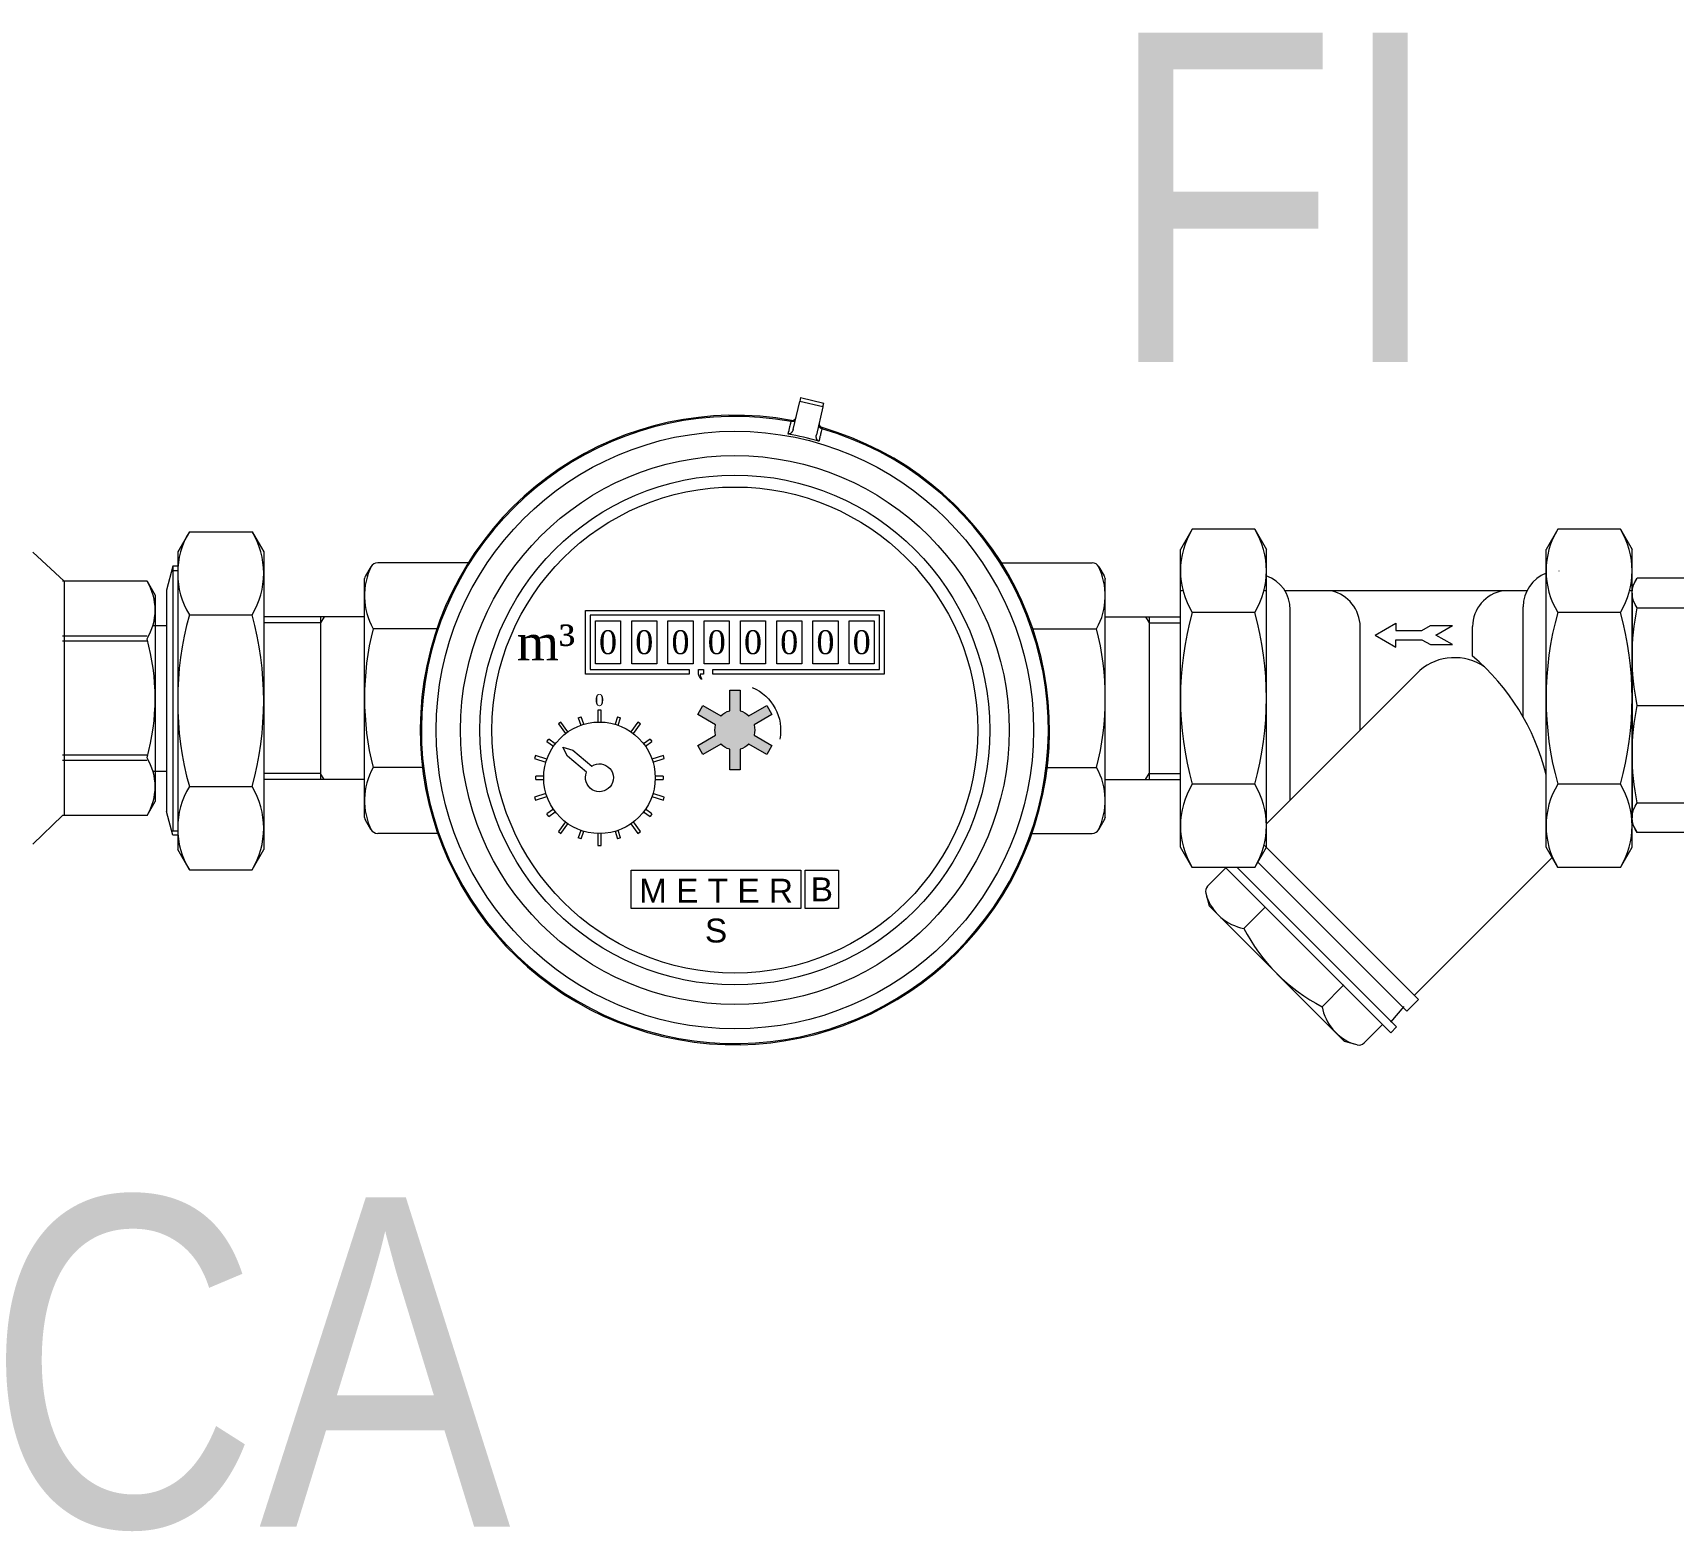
# Model space of a CAD drawing. Extents: x 2569 to 19597, y 1825 to 16548.
# Drawn here: x 12448.3 to 12946.6, y 12181.3 to 12636.3 of the extents above; entities that cross this region are included whole.
import ezdxf

# ---------------------------------------------------------------- set-up
doc = ezdxf.new("R2010")
doc.units = 0
doc.linetypes.add('AM_ISO08W050', pattern=[18, 12, -1.5, 3, -1.5])
for name, color, linetype, lineweight in [('SAN-MC-COLD WATER', 5, 'Continuous', 30), ('SAN-MC-TEXT', 7, 'Continuous', 5), ('SAN-MC-VALVE', 7, 'Continuous', 5)]:
    doc.layers.add(name, color=color, linetype=linetype, lineweight=lineweight)
doc.styles.get("Standard").update_dxf_attribs({"font": 'arial.ttf'})
doc.styles.add('Text 100', font='ARIALN.TTF', dxfattribs={"height": 100})

# ---------------------------------------------------------------- blocks, each defined once
blk = doc.blocks.new('Robinet Sfera')
at = {"layer": 'SAN-MC-VALVE'}
h = blk.add_hatch(color=1, dxfattribs=at)
h.dxf.hatch_style = 1
h.paths.add_polyline_path([(139218.84, -108600.94), (139219.23, -108579.17), (139218.88, -108577.41), (139218.29, -108576.36), (139217.25, -108575.36), (139216.82, -108575.09), (139215.74, -108574.65), (139214.56, -108574.51), (139165.18, -108574.51), (139163.39, -108574.15), (139161.88, -108573.14), (139122.62, -108533.88), (139121.11, -108532.87), (139119.32, -108532.51), (138951.27, -108532.51), (138947.97, -108533.88), (138946.6, -108537.18), (138946.6, -108544.96), (139110.36, -108544.96), (139112.56, -108545.22), (139114.31, -108545.83), (139116.09, -108546.92), (139117.51, -108548.29), (139144.26, -108580.17), (139148.13, -108583.83), (139149.97, -108585.08), (139152.27, -108586.32), (139155.76, -108587.62), (139159.2, -108588.32), (139162.13, -108588.5), (139195.9, -108588.5), (139195.9, -108600.94)])
at = {"layer": 'SAN-MC-VALVE', "linetype": 'Continuous'}
for p, q in [((139119.32, -108532.51), (138951.27, -108532.51)), ((138946.6, -108544.96), (138946.6, -108537.18)), ((139161.88, -108573.14), (139122.62, -108533.88)), ((138947.06, -108544.96), (138946.6, -108544.5)), ((139110.36, -108544.96), (138946.6, -108544.96)), ((139117.51, -108548.29), (139144.26, -108580.17)), ((139183.46, -108558.95), (139183.46, -108553.51)), ((139183.46, -108553.51), (139191.24, -108553.51)), ((139199.01, -108553.51), (139191.24, -108553.51)), ((139191.24, -108559.58), (139191.24, -108554.12)), ((139199.01, -108558.95), (139199.01, -108553.51)), ((139183.46, -108558.95), (139181.13, -108559.58)), ((139181.13, -108562.06), (139181.13, -108559.58)), ((139181.13, -108559.58), (139191.24, -108559.58)), ((139201.34, -108559.58), (139191.24, -108559.58)), ((139199.01, -108558.95), (139201.34, -108559.58)), ((139201.34, -108561.75), (139201.34, -108559.58)), ((139174.91, -108572.17), (139174.91, -108566.73)), ((139179.57, -108562.06), (139191.24, -108562.06)), ((139181.13, -108562.06), (139181.34, -108561.75)), ((139181.34, -108562.06), (139182.48, -108561.75)), ((139181.34, -108561.75), (139181.34, -108562.06)), ((139182.48, -108562.06), (139184.72, -108561.75)), ((139182.48, -108561.75), (139182.48, -108562.06)), ((139184.72, -108562.06), (139187.76, -108561.75)), ((139184.72, -108561.75), (139184.72, -108562.06)), ((139187.76, -108561.75), (139187.76, -108562.06)), ((139187.76, -108562.06), (139191.24, -108561.75)), ((139191.24, -108562.06), (139194.68, -108561.75)), ((139191.24, -108561.75), (139191.24, -108562.06)), ((139202.9, -108562.06), (139191.24, -108562.06)), ((139194.71, -108562.06), (139197.72, -108561.75)), ((139194.71, -108561.75), (139194.71, -108562.06)), ((139197.75, -108562.06), (139199.97, -108561.75)), ((139197.75, -108561.75), (139197.75, -108562.06)), ((139199.99, -108562.06), (139201.13, -108561.75)), ((139199.99, -108561.75), (139199.99, -108562.06)), ((139201.13, -108562.06), (139201.34, -108561.75)), ((139201.13, -108562.06), (139201.13, -108561.75)), ((139201.13, -108562.06), (139201.13, -108561.75)), ((139201.13, -108561.75), (139201.13, -108562.06)), ((139207.57, -108572.17), (139207.57, -108566.73)), ((139191.22, -108574.51), (139165.18, -108574.51)), ((139214.56, -108574.51), (139191.22, -108574.51)), ((139219.23, -108588.5), (139219.23, -108579.17)), ((139195.9, -108588.5), (139162.13, -108588.5)), ((139163.59, -108588.5), (139163.59, -108600.94)), ((139174.11, -108607.16), (139174.11, -108588.5)), ((139195.9, -108600.94), (139195.9, -108588.5)), ((139218.84, -108588.5), (139219.23, -108588.5)), ((139218.84, -108588.5), (139218.84, -108600.94)), ((139187.33, -108606.07), (139187.33, -108595.81)), ((139188.1, -108595.03), (139194.33, -108595.03)), ((139195.1, -108606.07), (139195.1, -108595.81)), ((139163.59, -108600.94), (139174.11, -108600.94)), ((139194.33, -108601.16), (139188.1, -108601.16)), ((139218.84, -108600.94), (139195.9, -108600.94)), ((139208.32, -108607.16), (139208.32, -108600.94)), ((139171.78, -108616.96), (139171.78, -108608.72)), ((139173.33, -108607.16), (139191.22, -108607.16)), ((139195.1, -108606.07), (139187.33, -108606.07)), ((139209.1, -108607.16), (139191.22, -108607.16)), ((139210.66, -108616.96), (139210.66, -108608.72)), ((139159.33, -108616.96), (139149.22, -108627.07)), ((139170.22, -108616.96), (139159.33, -108616.96)), ((139236.32, -108616.96), (139212.21, -108616.96)), ((139236.32, -108621.63), (139236.32, -108616.96)), ((139236.32, -108616.96), (139236.32, -108617.94)), ((139236.32, -108616.96), (139236.32, -108682.28)), ((139236.32, -108616.96), (139240.98, -108616.96)), ((139236.32, -108618.13), (139236.32, -108619.49)), ((139240.98, -108616.96), (139243.38, -108625.93)), ((139240.98, -108616.96), (139240.98, -108682.28)), ((139170.22, -108618.52), (139157.78, -108618.52)), ((139157.78, -108618.52), (139157.78, -108642.95)), ((139212.99, -108618.52), (139212.21, -108618.52)), ((139216.1, -108621.63), (139216.1, -108636.73)), ((139217.65, -108621.63), (139217.65, -108636.73)), ((139236.32, -108619.49), (139236.32, -108682.28)), ((139102.57, -108631.05), (139104.87, -108627.07)), ((139102.57, -108631.05), (139102.57, -108733.51)), ((139149.22, -108627.07), (139104.87, -108627.07)), ((139138.34, -108627.07), (139138.34, -108682.28)), ((139149.22, -108627.07), (139149.22, -108682.28)), ((139243.69, -108737.49), (139243.69, -108627.07)), ((139244.88, -108627.07), (139275.28, -108627.07)), ((139277.53, -108630.96), (139275.28, -108627.07)), ((139104.87, -108640.02), (139138.34, -108640.02)), ((139211.43, -108641.4), (139157.78, -108641.4)), ((139211.43, -108642.95), (139157.78, -108642.95)), ((139159.33, -108642.95), (139159.33, -108656.23)), ((139275.28, -108640.02), (139243.69, -108640.02)), ((139277.53, -108639.75), (139277.53, -108724.82)), ((139211.43, -108656.23), (139157.78, -108656.23)), ((139157.78, -108656.23), (139157.78, -108682.28)), ((139211.43, -108657.78), (139157.78, -108657.78)), ((139216.1, -108662.45), (139216.1, -108682.28)), ((139217.65, -108662.45), (139217.65, -108682.28)), ((139138.34, -108682.28), (139104.87, -108682.28)), ((139138.34, -108737.49), (139138.34, -108682.28)), ((139149.22, -108737.49), (139149.22, -108682.28)), ((139157.78, -108708.33), (139157.78, -108682.28)), ((139216.1, -108702.11), (139216.1, -108682.28)), ((139217.65, -108702.11), (139217.65, -108682.28)), ((139236.32, -108745.07), (139236.32, -108682.28)), ((139236.32, -108682.28), (139236.32, -108747.6)), ((139240.98, -108747.6), (139240.98, -108682.28)), ((139275.28, -108682.28), (139243.69, -108682.28)), ((139211.43, -108706.78), (139157.78, -108706.78)), ((139211.43, -108708.33), (139157.78, -108708.33)), ((139159.33, -108721.61), (139159.33, -108708.33)), ((139104.87, -108724.54), (139138.34, -108724.54)), ((139211.43, -108721.61), (139157.78, -108721.61)), ((139157.78, -108746.04), (139157.78, -108721.61)), ((139211.43, -108723.16), (139157.78, -108723.16)), ((139275.28, -108724.54), (139243.69, -108724.54)), ((139216.1, -108742.93), (139216.1, -108727.83)), ((139217.65, -108742.93), (139217.65, -108727.83)), ((139102.57, -108733.51), (139104.87, -108737.49)), ((139149.22, -108737.49), (139104.87, -108737.49)), ((139159.33, -108747.6), (139149.22, -108737.49)), ((139240.98, -108747.6), (139243.38, -108738.64)), ((139244.88, -108737.49), (139275.28, -108737.49)), ((139277.53, -108733.6), (139275.28, -108737.49)), ((139212.99, -108746.04), (139157.78, -108746.04)), ((139236.32, -108747.6), (139236.32, -108744.1)), ((139236.32, -108746.43), (139236.32, -108745.07)), ((139236.32, -108747.6), (139159.33, -108747.6)), ((139236.32, -108747.6), (139236.32, -108746.62)), ((139236.32, -108747.6), (139240.98, -108747.6))]:
    blk.add_line(p, q, dxfattribs=at)
at = {"layer": 'SAN-MC-VALVE'}
blk.add_line((139277.53, -108633.55), (139277.53, -108731.01), dxfattribs=at)
at = {"layer": 'SAN-MC-VALVE', "linetype": 'Continuous'}
for centre, radius, start, end in [((138951.27, -108537.18), 4.67, 90, 180), ((139119.32, -108537.18), 4.67, 45.00011, 90), ((139110.36, -108554.29), 9.33, 39.99993, 90), ((139187.33, -108567.75), 14.17, 74.02007, 105.97993), ((139195.14, -108567.75), 14.17, 74.02007, 105.97993), ((139186.18, -108576.09), 17.27, 72.98299, 107.01701), ((139196.29, -108576.18), 17.36, 73.07119, 106.92881), ((139179.57, -108566.73), 4.67, 90, 180), ((139202.9, -108566.73), 4.67, 0, 90), ((139165.18, -108569.84), 4.67, 225.00036, 270), ((139172.57, -108572.17), 2.33, 270, 0), ((139209.9, -108572.17), 2.33, 180, 270), ((139214.56, -108579.17), 4.67, 0, 90), ((139162.13, -108565.17), 23.33, 219.99997, 270), ((139188.1, -108595.81), 0.778, 90, 180), ((139194.33, -108595.81), 0.778, 0, 90), ((139188.1, -108600.38), 0.778, 180, 270), ((139194.33, -108600.38), 0.778, 270, 0), ((139173.33, -108608.72), 1.56, 90, 180), ((139209.1, -108608.72), 1.56, 0, 90), ((139170.22, -108615.41), 1.56, 270, 0), ((139170.22, -108616.96), 1.56, 270, 0), ((139212.21, -108615.41), 1.56, 180, 270), ((139212.21, -108616.96), 1.56, 180, 270), ((139212.99, -108621.63), 3.11, 0, 90), ((139214.54, -108621.63), 3.11, 0, 90), ((139112.84, -108633.55), 10.27, 140.92108, 219.07892), ((139244.88, -108625.52), 1.56, 195.00016, 270), ((139267.06, -108633.55), 10.47, 321.77027, 38.22973), ((139211.43, -108636.73), 4.67, 270, 0), ((139211.43, -108636.73), 6.22, 270, 0), ((139200.82, -108661.15), 98.25, 167.58159, 192.41841), ((139176.98, -108661.15), 100.55, 347.87061, 12.12939), ((139211.43, -108662.45), 6.22, 0, 90), ((139211.43, -108662.45), 4.67, 0, 90), ((139200.82, -108703.41), 98.25, 167.58159, 192.41841), ((139176.98, -108703.41), 100.55, 347.87061, 12.12939), ((139211.43, -108702.11), 6.22, 270, 0), ((139211.43, -108702.11), 4.67, 270, 0), ((139112.84, -108731.01), 10.27, 140.92108, 219.07892), ((139211.43, -108727.83), 6.22, 0, 90), ((139211.43, -108727.83), 4.67, 0, 90), ((139267.06, -108731.01), 10.47, 321.77027, 38.22973), ((139244.88, -108739.05), 1.56, 90, 164.99984), ((139212.99, -108742.93), 3.11, 270, 0), ((139214.54, -108742.93), 3.11, 270, 0), ((139214.54, -108749.15), 3.11, 89.99999722530514, 90)]:
    blk.add_arc(centre, radius, start, end, dxfattribs=at)
at = {"layer": 'SAN-MC-VALVE', "linetype": 'Continuous', "extrusion": (0, 0, -1)}
for centre, major_axis, ratio in [((139191.22, -108618.06), (-19.9, 0), 0.355391), ((139191.22, -108616.18), (-19.44, -0.78), 0.343041)]:
    blk.add_ellipse(centre, major_axis=major_axis, ratio=ratio, start_param=3.141593, end_param=6.283185, dxfattribs=at)

msp = doc.modelspace()

# ---------------------------------------------------------------- hatches: boundary and pattern name
at = {"layer": 'SAN-MC-VALVE', "lineweight": 5}
h = msp.add_hatch(color=5, dxfattribs=at)
h.dxf.hatch_style = 1
h.paths.add_polyline_path([(12650.29952, 12429.24009), (12651.872, 12431.9637), (12657.28985, 12428.8357, -0.131030543), (12659.98872, 12430.39389), (12659.98872, 12436.64989), (12663.13368, 12436.64989), (12663.13368, 12430.39389, -0.131030543), (12665.83255, 12428.8357), (12671.2504, 12431.9637), (12672.82288, 12429.24009), (12667.40503, 12426.11209, -0.131030543), (12667.40503, 12422.9957), (12672.82288, 12419.8677), (12671.2504, 12417.14409), (12665.83255, 12420.27209, -0.131030543), (12663.13368, 12418.71389), (12663.13368, 12412.45789), (12659.98872, 12412.45789), (12659.98872, 12418.71389, -0.131030543), (12657.28985, 12420.27209), (12651.872, 12417.14409), (12650.29952, 12419.8677), (12655.71737, 12422.9957, -0.131030543), (12655.71737, 12426.11209)])

# ---------------------------------------------------------------- linework, layer by layer
at = {"layer": 'SAN-MC-VALVE', "color": 7, "linetype": 'AM_ISO08W050', "lineweight": 5}
for q in [(12681.26439, 12524.29763), (12688.60629, 12523.81547)]:
    msp.add_line((12681.54101, 12525.47518), q, dxfattribs=at)
at = {"layer": 'SAN-MC-VALVE', "color": 7, "lineweight": 5}
for p, q in [((12679.27555, 12515.83123), (12681.26439, 12524.29763)), ((12688.32967, 12522.63793), (12681.26439, 12524.29763)), ((12688.32967, 12522.63793), (12686.34083, 12514.17152)), ((12688.32967, 12522.63793), (12688.60629, 12523.81547)), ((12550.98453, 12474.07946), (12549.39251, 12471.32199)), ((12580.58373, 12475.28906), (12553.07962, 12475.28906)), ((12742.53867, 12475.28906), (12770.04278, 12475.28906)), ((12772.13786, 12474.07946), (12773.72989, 12471.32199)), ((12549.0684, 12398.13086), (12549.0684, 12470.33053)), ((12774.054, 12398.13086), (12774.054, 12470.33053)), ((12549.0684, 12458.90653), (12518.46579, 12458.90653)), ((12535.7628, 12457.09213), (12518.46579, 12457.09213)), ((12535.7628, 12458.90653), (12535.7628, 12409.55485)), ((12536.81034, 12458.90653), (12535.7628, 12457.09213)), ((12774.054, 12458.90653), (12796.90247, 12458.90653)), ((12786.31205, 12458.90653), (12787.3596, 12457.09213)), ((12787.3596, 12458.90653), (12787.3596, 12409.55485)), ((12787.3596, 12457.09213), (12796.90247, 12457.09213)), ((12571.09144, 12455.32125), (12551.6829, 12455.32125)), ((12752.03096, 12455.32125), (12771.4395, 12455.32125)), ((12620.91864, 12430.60189), (12619.95096, 12430.60189)), ((12619.95096, 12430.60189), (12619.95096, 12426.96618)), ((12620.91864, 12426.96618), (12620.91864, 12430.60189)), ((12608.73949, 12426.95907), (12607.95662, 12426.39028)), ((12607.95662, 12426.39028), (12610.09364, 12423.44892)), ((12610.87651, 12424.01771), (12608.73949, 12426.95907)), ((12613.99405, 12428.29555), (12614.91437, 12428.59458)), ((12613.99405, 12428.29555), (12614.74376, 12425.98818)), ((12615.66408, 12426.2872), (12614.91437, 12428.59458)), ((12625.95523, 12428.59458), (12625.20552, 12426.2872)), ((12625.95523, 12428.59458), (12626.87555, 12428.29555)), ((12626.12584, 12425.98818), (12626.87555, 12428.29555)), ((12632.13011, 12426.95907), (12629.99309, 12424.01771)), ((12630.77596, 12423.44892), (12632.91298, 12426.39028)), ((12632.91298, 12426.39028), (12632.13011, 12426.95907)), ((12604.49301, 12421.02302), (12605.0618, 12421.80589)), ((12604.49301, 12421.02302), (12606.45578, 12419.59699)), ((12607.02457, 12420.37986), (12605.0618, 12421.80589)), ((12635.8078, 12421.80589), (12633.84503, 12420.37986)), ((12634.41382, 12419.59699), (12636.37658, 12421.02302)), ((12635.8078, 12421.80589), (12636.37658, 12421.02302)), ((12601.02755, 12416.85323), (12600.72852, 12415.93291)), ((12600.72852, 12415.93291), (12604.18629, 12414.80942)), ((12604.48532, 12415.72973), (12601.02755, 12416.85323)), ((12639.84205, 12416.85323), (12636.38428, 12415.72973)), ((12636.68331, 12414.80942), (12640.14108, 12415.93291)), ((12640.14108, 12415.93291), (12639.84205, 12416.85323)), ((12535.7628, 12411.36925), (12518.46579, 12411.36925)), ((12536.81034, 12409.55485), (12535.7628, 12411.36925)), ((12566.68689, 12413.14013), (12551.6829, 12413.14013)), ((12756.43551, 12413.14013), (12771.4395, 12413.14013)), ((12786.31205, 12409.55485), (12787.3596, 12411.36925)), ((12787.3596, 12411.36925), (12796.90247, 12411.36925)), ((12549.0684, 12409.55485), (12518.46579, 12409.55485)), ((12601.0812, 12409.55485), (12601.0812, 12410.52253)), ((12603.50731, 12410.52253), (12601.0812, 12410.52253)), ((12601.0812, 12409.55485), (12603.50731, 12409.55485)), ((12639.7884, 12410.52253), (12637.36229, 12410.52253)), ((12637.36229, 12409.55485), (12639.7884, 12409.55485)), ((12639.7884, 12410.52253), (12639.7884, 12409.55485)), ((12774.054, 12409.55485), (12796.90247, 12409.55485)), ((12604.18629, 12405.26797), (12600.72852, 12404.14447)), ((12600.72852, 12404.14447), (12601.02755, 12403.22416)), ((12601.02755, 12403.22416), (12604.48532, 12404.34765)), ((12636.38428, 12404.34765), (12639.84205, 12403.22416)), ((12640.14108, 12404.14447), (12636.68331, 12405.26797)), ((12639.84205, 12403.22416), (12640.14108, 12404.14447)), ((12550.98453, 12394.38193), (12549.39251, 12397.1394)), ((12606.45578, 12400.4804), (12604.49301, 12399.05437)), ((12605.0618, 12398.2715), (12604.49301, 12399.05437)), ((12605.0618, 12398.2715), (12607.02457, 12399.69753)), ((12610.09364, 12396.62846), (12607.95662, 12393.68711)), ((12608.73949, 12393.11832), (12610.87651, 12396.05968)), ((12629.99309, 12396.05968), (12632.13011, 12393.11832)), ((12632.91298, 12393.68711), (12630.77596, 12396.62846)), ((12633.84503, 12399.69753), (12635.8078, 12398.2715)), ((12636.37658, 12399.05437), (12634.41382, 12400.4804)), ((12636.37658, 12399.05437), (12635.8078, 12398.2715)), ((12772.13786, 12394.38193), (12773.72989, 12397.1394)), ((12571.30265, 12393.17233), (12553.07962, 12393.17233)), ((12607.95662, 12393.68711), (12608.73949, 12393.11832)), ((12614.74376, 12394.08921), (12613.99405, 12391.78184)), ((12614.91437, 12391.48281), (12613.99405, 12391.78184)), ((12614.91437, 12391.48281), (12615.66408, 12393.79018)), ((12619.95096, 12393.11121), (12619.95096, 12389.47549)), ((12620.91864, 12389.47549), (12620.91864, 12393.11121)), ((12625.20552, 12393.79018), (12625.95523, 12391.48281)), ((12626.87555, 12391.78184), (12625.95523, 12391.48281)), ((12626.87555, 12391.78184), (12626.12584, 12394.08921)), ((12632.13011, 12393.11832), (12632.91298, 12393.68711)), ((12751.81975, 12393.17233), (12770.04278, 12393.17233)), ((12619.95096, 12389.47549), (12620.91864, 12389.47549))]:
    msp.add_line(p, q, dxfattribs=at)
at = {"layer": 'SAN-MC-VALVE', "linetype": 'Continuous', "lineweight": 5}
for p, q in [((12800.45149, 12485.49943), (12796.90247, 12479.35235)), ((12819.48081, 12485.49943), (12800.45149, 12485.49943)), ((12819.48081, 12485.49943), (12823.02983, 12479.35235)), ((12911.49277, 12485.49943), (12907.94375, 12479.35235)), ((12930.52209, 12485.49943), (12911.49277, 12485.49943)), ((12930.52209, 12485.49943), (12934.07111, 12479.35235)), ((12495.88745, 12484.76165), (12492.33843, 12478.61457)), ((12495.88745, 12484.76165), (12514.91677, 12484.76165)), ((12514.91677, 12484.76165), (12518.46579, 12478.61457)), ((12457.85171, 12469.72976), (12448.31752, 12478.57322)), ((12492.33843, 12478.61457), (12492.33843, 12388.25745)), ((12518.46579, 12478.61457), (12518.46579, 12388.25745)), ((12796.90247, 12388.99523), (12796.90247, 12479.35235)), ((12823.02983, 12388.99523), (12823.02983, 12479.35235)), ((12907.94375, 12388.99523), (12907.94375, 12479.35235)), ((12934.07111, 12388.99523), (12934.07111, 12479.35235)), ((12490.8778, 12474.26001), (12488.94951, 12467.06354)), ((12490.52776, 12472.95364), (12492.33843, 12472.95364)), ((12490.8778, 12474.26001), (12490.8778, 12393.91838)), ((12492.33843, 12474.26001), (12490.8778, 12474.26001)), ((12822.98085, 12471.33924), (12823.02983, 12471.33077)), ((12911.82384, 12472.89115), (12911.89461, 12472.89138)), ((12483.03024, 12469.77486), (12457.31062, 12469.77486)), ((12457.85171, 12469.72976), (12457.85171, 12398.61782)), ((12483.03024, 12469.77486), (12485.49195, 12465.51105)), ((12483.05769, 12469.72976), (12483.05628, 12469.72976)), ((12485.49195, 12465.51105), (12485.49195, 12402.83653)), ((12488.94951, 12467.06354), (12488.94951, 12399.80848)), ((12797.66926, 12466.83299), (12796.90247, 12466.83299)), ((12823.02983, 12466.83299), (12822.26303, 12466.83299)), ((12902.13736, 12466.83299), (12828.61409, 12466.83299)), ((12934.07111, 12466.83299), (12933.30431, 12466.83299)), ((12830.26054, 12403.31342), (12830.26054, 12461.07652)), ((12901.00821, 12428.4682), (12901.00821, 12462.00498)), ((12488.94951, 12456.21333), (12484.78932, 12456.21333)), ((12495.88745, 12459.51986), (12514.91677, 12459.51986)), ((12819.48081, 12460.25764), (12800.45149, 12460.25764)), ((12851.49537, 12424.54825), (12851.49537, 12455.94659)), ((12885.59945, 12447.02245), (12885.59945, 12455.94659)), ((12930.52209, 12460.25764), (12911.49277, 12460.25764)), ((12483.03024, 12453.04873), (12457.31062, 12453.04873)), ((12483.03024, 12451.484), (12457.31062, 12451.484)), ((12483.03024, 12416.86453), (12457.31062, 12416.86453)), ((12483.03024, 12415.29981), (12457.31062, 12415.29981)), ((12488.94951, 12411.96506), (12484.83889, 12411.96506)), ((12495.88745, 12407.35216), (12514.91677, 12407.35216)), ((12819.48081, 12408.08993), (12800.45149, 12408.08993)), ((12930.52209, 12408.08993), (12911.49277, 12408.08993)), ((12483.03024, 12398.57272), (12485.49195, 12402.83653)), ((12457.31062, 12398.57272), (12448.33612, 12389.86214)), ((12483.03024, 12398.57272), (12457.31062, 12398.57272)), ((12490.8778, 12392.61201), (12488.94951, 12399.80848)), ((12490.52776, 12393.91838), (12492.33843, 12393.91838)), ((12492.33843, 12392.61201), (12490.8778, 12392.61201)), ((12495.88745, 12382.11037), (12492.33843, 12388.25745)), ((12514.91677, 12382.11037), (12518.46579, 12388.25745)), ((12800.45149, 12382.84815), (12796.90247, 12388.99523)), ((12819.48081, 12382.84815), (12823.02983, 12388.99523)), ((12911.49277, 12382.84815), (12907.94375, 12388.99523)), ((12930.52209, 12382.84815), (12934.07111, 12388.99523)), ((12495.88745, 12382.11037), (12514.91677, 12382.11037)), ((12819.48081, 12382.84815), (12800.45149, 12382.84815)), ((12805.12059, 12377.09747), (12810.82046, 12382.79734)), ((12930.52209, 12382.84815), (12911.49277, 12382.84815)), ((12804.55707, 12374.99438), (12805.57809, 12371.18387)), ((12846.76157, 12330.00038), (12805.57809, 12371.18387)), ((12816.12036, 12364.31995), (12822.70911, 12370.9087)), ((12839.89766, 12340.54266), (12846.4864, 12347.1314)), ((12864.78607, 12340.55976), (12860.66604, 12335.85631)), ((12852.67518, 12329.54288), (12858.37505, 12335.24276)), ((12850.57209, 12328.97936), (12846.76157, 12330.00038))]:
    msp.add_line(p, q, dxfattribs=at)
at = {"layer": 'SAN-MC-VALVE', "lineweight": 5}
for p, q in [((12855.99729, 12453.38135), (12862.30646, 12457.02393)), ((12862.30646, 12457.02393), (12862.30646, 12454.79138)), ((12870.1897, 12454.79138), (12872.79486, 12456.29541)), ((12872.79486, 12456.29541), (12879.49777, 12456.29541)), ((12874.45043, 12453.38135), (12879.49777, 12456.29541)), ((12855.99729, 12453.38135), (12862.30646, 12449.73878)), ((12862.30646, 12454.79138), (12870.1897, 12454.79138)), ((12862.30646, 12451.97132), (12870.1897, 12451.97132)), ((12862.30646, 12449.73878), (12862.30646, 12451.97132)), ((12870.1897, 12451.97132), (12872.79486, 12450.46729)), ((12872.79486, 12450.46729), (12879.49777, 12450.46729)), ((12879.49777, 12450.46729), (12874.45043, 12453.38135))]:
    msp.add_line(p, q, dxfattribs=at)
at = {"layer": 'SAN-MC-VALVE', "color": 7, "lineweight": 5}
for points in [[(12677.75052, 12514.43229), (12677.78745, 12514.58987), (12677.82439, 12514.74745), (12677.89826, 12515.06261), (12677.9352, 12515.22019), (12678.00908, 12515.53534), (12678.08295, 12515.8505), (12678.11989, 12516.00808), (12678.19377, 12516.32324), (12678.23071, 12516.48081), (12678.26765, 12516.63839), (12678.30459, 12516.79596), (12678.34153, 12516.95354), (12678.4154, 12517.26869), (12678.45234, 12517.42626), (12678.52622, 12517.74141), (12678.63705, 12518.21413)], [(12679.27555, 12515.83123), (12679.24893, 12515.72812), (12679.21796, 12515.62681), (12679.18276, 12515.52757), (12679.14345, 12515.43066), (12679.10017, 12515.33637), (12679.05301, 12515.24495), (12679.00212, 12515.15669), (12678.9476, 12515.07186), (12678.88963, 12514.99078), (12678.82876, 12514.91423), (12678.76527, 12514.8425), (12678.69934, 12514.77575), (12678.63114, 12514.71413), (12678.56085, 12514.65781), (12678.48866, 12514.60694), (12678.41449, 12514.56155), (12678.33762, 12514.52146), (12678.25817, 12514.48715), (12678.17634, 12514.45917), (12678.09239, 12514.43806), (12678.00725, 12514.42445), (12677.92167, 12514.41876), (12677.83598, 12514.42128), (12677.75052, 12514.43229)], [(12678.63705, 12518.21413), (12678.64465, 12518.24058), (12678.65201, 12518.26618), (12678.65912, 12518.29092), (12678.66596, 12518.31472), (12678.67252, 12518.33755), (12678.67878, 12518.35937), (12678.68475, 12518.38015), (12678.69041, 12518.39985), (12678.69574, 12518.41844), (12678.70075, 12518.43588), (12678.70543, 12518.45218), (12678.70978, 12518.46734), (12678.7138, 12518.48136), (12678.71749, 12518.49421), (12678.72084, 12518.50591), (12678.72386, 12518.51643), (12678.72653, 12518.52574), (12678.72885, 12518.53382), (12678.73082, 12518.54068), (12678.73243, 12518.5463), (12678.73369, 12518.55068), (12678.73458, 12518.55382), (12678.73512, 12518.5557), (12678.7353, 12518.55633)], [(12687.97354, 12516.02089), (12687.86229, 12515.54827), (12687.78812, 12515.2332), (12687.75104, 12515.07566), (12687.67687, 12514.76058), (12687.63979, 12514.60303), (12687.6027, 12514.44549), (12687.56562, 12514.28795), (12687.52853, 12514.13041), (12687.45436, 12513.81532), (12687.41727, 12513.65778), (12687.3431, 12513.34269), (12687.26892, 12513.0276), (12687.23183, 12512.87006), (12687.15766, 12512.55497), (12687.12057, 12512.39743), (12687.08348, 12512.23988)], [(12688.03792, 12516.37105), (12688.0378, 12516.37042), (12688.03745, 12516.36851), (12688.03687, 12516.36533), (12688.03604, 12516.36085), (12688.03498, 12516.3551), (12688.03369, 12516.34807), (12688.03216, 12516.33979), (12688.03041, 12516.33026), (12688.02843, 12516.31951), (12688.02623, 12516.30756), (12688.02381, 12516.29442), (12688.02117, 12516.28009), (12688.01831, 12516.26457), (12688.01524, 12516.24788), (12688.01196, 12516.23002), (12688.00846, 12516.21099), (12688.00475, 12516.19081), (12688.00084, 12516.16953), (12687.99673, 12516.14718), (12687.99243, 12516.12381), (12687.98796, 12516.09946), (12687.98331, 12516.07416), (12687.9785, 12516.04796), (12687.97354, 12516.02089)], [(12687.08348, 12512.23988), (12686.9953, 12512.27083), (12686.9113, 12512.31084), (12686.83173, 12512.35938), (12686.75688, 12512.4159), (12686.68766, 12512.47914), (12686.62425, 12512.5482), (12686.5666, 12512.62236), (12686.51465, 12512.70087), (12686.46832, 12512.78301), (12686.42747, 12512.86821), (12686.39193, 12512.95597), (12686.36154, 12513.04577), (12686.33614, 12513.13712), (12686.31555, 12513.22954), (12686.29955, 12513.32295), (12686.28798, 12513.41716), (12686.28071, 12513.51186), (12686.2776, 12513.60676), (12686.27855, 12513.70157), (12686.28343, 12513.79633), (12686.29217, 12513.89093), (12686.3047, 12513.98513), (12686.32094, 12514.07874), (12686.34083, 12514.17152)]]:
    msp.add_lwpolyline(points, dxfattribs=at)
for points in [[(12617.65272, 12459.39037), (12617.65272, 12442.93981), (12647.6508, 12442.93981), (12647.6508, 12441.48829), (12616.2012, 12441.48829), (12616.2012, 12460.84189), (12706.9212, 12460.84189), (12706.9212, 12441.48829), (12654.9084, 12441.48829), (12654.9084, 12442.93981), (12705.46968, 12442.93981), (12705.46968, 12459.39037)], [(12637.85304, 12444.63325), (12630.23256, 12444.63325), (12630.23256, 12457.69693), (12637.85304, 12457.69693)], [(12648.8604, 12444.63325), (12641.23992, 12444.63325), (12641.23992, 12457.69693), (12648.8604, 12457.69693)], [(12659.86776, 12444.63325), (12652.24728, 12444.63325), (12652.24728, 12457.69693), (12659.86776, 12457.69693)], [(12670.87512, 12444.63325), (12663.25464, 12444.63325), (12663.25464, 12457.69693), (12670.87512, 12457.69693)], [(12681.88248, 12444.63325), (12674.262, 12444.63325), (12674.262, 12457.69693), (12681.88248, 12457.69693)], [(12692.88984, 12444.63325), (12685.26936, 12444.63325), (12685.26936, 12457.69693), (12692.88984, 12457.69693)], [(12703.8972, 12457.69693), (12703.8972, 12444.63325), (12696.27672, 12444.63325), (12696.27672, 12457.69693)], [(12630.1116, 12370.36381), (12630.1116, 12381.97597), (12681.59218, 12381.97597), (12681.59218, 12370.36381)], [(12693.0108, 12381.97597), (12693.0108, 12370.36381), (12682.94693, 12370.36381), (12682.94693, 12381.97597)]]:
    msp.add_lwpolyline(points, close=True, dxfattribs=at)
at = {"layer": 'SAN-MC-VALVE', "color": 1, "lineweight": 5}
msp.add_lwpolyline([(12626.84568, 12444.63325), (12619.2252, 12444.63325), (12619.2252, 12457.69693), (12626.84568, 12457.69693)], close=True, dxfattribs=at)
at = {"layer": 'SAN-MC-VALVE', "color": 7, "lineweight": 5}
for points in [[(12652.00536, 12442.93981), (12652.00536, 12441.48829), (12651.05229, 12441.48829, 0.177847384), (12651.52152, 12440.03677), (12651.2796, 12440.03677, -0.190020471), (12650.55384, 12441.48829), (12650.55384, 12442.93981)], [(12651.872, 12417.14409), (12650.29952, 12419.8677), (12655.71737, 12422.9957, -0.131030543), (12655.71737, 12426.11209), (12650.29952, 12429.24009), (12651.872, 12431.9637), (12657.28985, 12428.8357, -0.131030543), (12659.98872, 12430.39389), (12659.98872, 12436.64989), (12663.13368, 12436.64989), (12663.13368, 12430.39389, -0.131030543), (12665.83255, 12428.8357), (12671.2504, 12431.9637), (12672.82288, 12429.24009), (12667.40503, 12426.11209, -0.131030543), (12667.40503, 12422.9957), (12672.82288, 12419.8677), (12671.2504, 12417.14409), (12665.83255, 12420.27209, -0.131030543), (12663.13368, 12418.71389), (12663.13368, 12412.45789), (12659.98872, 12412.45789), (12659.98872, 12418.71389, -0.131030543), (12657.28985, 12420.27209)], [(12610.77502, 12416.56519), (12609.31551, 12419.36888), (12612.33005, 12418.4184), (12618.10438, 12413.57317, -6.854101966), (12616.54935, 12411.71995)]]:
    msp.add_lwpolyline(points, format="xyb", close=True, dxfattribs=at)
at = {"layer": 'SAN-MC-VALVE', "linetype": 'Continuous', "lineweight": 5}
for points in [[(12823.02224, 12396.07512), (12869.59519, 12442.64807)], [(12822.30006, 12389.56896), (12869.14791, 12342.7211), (12865.63063, 12339.20382), (12820.37986, 12384.45459)], [(12909.8986, 12385.93731), (12867.91515, 12343.95387)], [(12814.1373, 12382.84815), (12862.54501, 12334.44043), (12860.74579, 12332.64121), (12810.53885, 12382.84815)]]:
    msp.add_lwpolyline(points, dxfattribs=at)
at = {"layer": 'SAN-MC-VALVE', "color": 7, "lineweight": 5}
msp.add_lwpolyline([(12666.81752, 12437.43296, -0.360304983), (12675.19432, 12421.79032)], format="xyb", dxfattribs=at)
for centre, radius in [((12661.5612, 12424.55389), 90.72), ((12661.5612, 12424.55389), 83.34144), ((12661.5612, 12424.55389), 77.4144), ((12661.5612, 12424.55389), 73.7856), ((12620.4348, 12410.03869), 16.9344)]:
    msp.add_circle(centre, radius, dxfattribs=at)
for centre, radius, start, end in [((12661.5612, 12424.55389), 95.5584, 79.6463356, 73.9143677), ((12661.5612, 12424.55389), 95.20412, 79.6674939, 73.8932093), ((12678.9527, 12519.74623), 1.2096, 259.6463356, 346.7803516), ((12688.37307, 12517.5333), 1.2096, 166.7803516, 253.9143677), ((12661.5612, 12424.55389), 91.3248, 73.771597, 79.7891063), ((12569.43826, 12465.30516), 20.36986, 153.4265269, 209.3492055), ((12541.94667, 12471.72829), 7.2576, 348.8958537, 350.3872998), ((12551.4876, 12470.11239), 2.4192, 150, 170.3872998), ((12553.07962, 12472.86986), 2.4192, 90, 150), ((12770.04278, 12472.86986), 2.4192, 30, 90), ((12753.68414, 12465.30516), 20.36986, 330.6507945, 26.5734731), ((12771.6348, 12470.11239), 2.4192, 9.6127002, 30), ((12781.17573, 12471.72829), 7.2576, 189.6127002, 191.1041463), ((12635.44201, 12434.23069), 86.37361, 165.8667531, 194.1332777), ((12687.68039, 12434.23069), 86.37361, 345.8667156, 14.1332777), ((12569.43826, 12403.15623), 20.36986, 150.6507945, 206.5734731), ((12753.68414, 12403.15623), 20.36986, 333.4265269, 29.3492055), ((12541.94667, 12396.73309), 7.2576, 9.6127002, 11.1041463), ((12551.4876, 12398.349), 2.4192, 189.6127002, 210), ((12771.6348, 12398.349), 2.4192, 330, 350.3872998), ((12781.17573, 12396.73309), 7.2576, 168.8958537, 170.3872998), ((12553.07962, 12395.59153), 2.4192, 210, 270), ((12770.04278, 12395.59153), 2.4192, 270, 330)]:
    msp.add_arc(centre, radius, start, end, dxfattribs=at)
at = {"layer": 'SAN-MC-VALVE', "linetype": 'Continuous', "lineweight": 5}
for centre, radius, start, end in [((12821.11796, 12472.87854), 24.21549, 148.5878334, 211.4121666), ((12798.81433, 12472.87854), 24.21549, 328.5878334, 31.4121666), ((12932.15924, 12472.87854), 24.21549, 148.5878334, 211.4121666), ((12909.85561, 12472.87854), 24.21549, 328.5878334, 31.4121666), ((12516.55392, 12472.14076), 24.21549, 148.5878334, 211.4121666), ((12494.25029, 12472.14076), 24.21549, 328.5878334, 31.4121666), ((12819.37414, 12461.07652), 10.8864, 0, 70.6489284), ((12911.89461, 12462.00498), 10.8864, 111.2181624, 180), ((12468.69533, 12461.02061), 16.79662, 328.5878334, 31.4121666), ((12840.01493, 12455.70053), 11.48308, 1.2278321, 75.8049457), ((12896.75044, 12455.83699), 11.15153, 99.5804397, 179.436892), ((12589.96582, 12433.43601), 97.62739, 164.5036292, 195.4963876), ((12420.8384, 12433.43601), 97.62739, 344.5035917, 15.4963876), ((12894.52986, 12434.17379), 97.62739, 164.5036292, 195.4963876), ((12725.40244, 12434.17379), 97.62739, 344.5035917, 15.4963876), ((13005.57114, 12434.17379), 97.62739, 164.5036292, 195.4963876), ((12836.44372, 12434.17379), 97.62739, 344.5035917, 15.4963876), ((12417.77454, 12434.17379), 67.71741, 344.5035917, 15.4963876), ((12880.12416, 12430.22909), 16.28159, 55.8888482, 130.2916822), ((12841.61757, 12394.82138), 68.25948, 13.6690003, 49.8842696), ((12468.69533, 12407.32696), 16.79662, 328.5878334, 31.4121666), ((12516.55392, 12394.73126), 24.21549, 148.5878334, 211.4121666), ((12494.25029, 12394.73126), 24.21549, 328.5878334, 31.4121666), ((12821.11796, 12395.46904), 24.21549, 148.5878334, 211.4121666), ((12798.81433, 12395.46904), 24.21549, 328.5878334, 31.4121666), ((12932.15924, 12395.46904), 24.21549, 148.5878334, 211.4121666), ((12909.85561, 12395.46904), 24.21549, 328.5878334, 31.4121666), ((12806.66016, 12375.5579), 2.17728, 135, 195), ((12818.86263, 12378.95086), 14.88568, 199.3842475, 259.3842475), ((12865.51413, 12389.93643), 55.64125, 207.4120374, 242.5879538), ((12854.52857, 12343.28492), 14.88568, 190.6157525, 250.6157525), ((12851.13561, 12331.08245), 2.17728, 255, 315)]:
    msp.add_arc(centre, radius, start, end, dxfattribs=at)
at = {"layer": 'SAN-MC-VALVE', "color": 7, "lineweight": 5, "extrusion": (0, 0, -1)}
for centre, major_axis, start_param, end_param in [((12678.79046, 12519.05557), (1.17755, -0.27662), 0, 1.53517266), ((12688.21083, 12516.84264), (-1.17755, 0.27662), 4.748012647, 6.283185307)]:
    msp.add_ellipse(centre, major_axis=major_axis, ratio=0.706657583, start_param=start_param, end_param=end_param, dxfattribs=at)

# ---------------------------------------------------------------- block references
at = {"layer": 'SAN-MC-COLD WATER', "xscale": -0.7, "yscale": 0.7, "zscale": 0.7}
msp.add_blockref('Robinet Sfera', (110428.34136, 88509.63957), dxfattribs=at)

# ---------------------------------------------------------------- texts
at = {"layer": 'SAN-MC-TEXT', "char_height": 100, "attachment_point": 1, "style": 'Text 100'}
for s, insert, width in [('FI ', (12774.69467, 12636.25156), 406.1166769), ('\\A1;CA', (12434.42227, 12282.70034), 691.2495035)]:
    msp.add_mtext(s, dxfattribs=dict(at, insert=insert, width=width))
at = {"layer": 'SAN-MC-VALVE', "color": 7, "lineweight": 5, "attachment_point": 5}
for s, insert, char_height, width in [('{\\fBookman Old Style|b0|i0|c0|p18;m\\fBookman Old Style|b0|i0|c0|p16;³}', (12604.20384, 12451.16509), 10.8864, 19.3536), ('{\\fBookman Old Style|b0|i0|c0|p18;0}', (12634.0428, 12451.16509), 7.2576, 7.62048), ('{\\fBookman Old Style|b0|i0|c0|p18;0}', (12645.05016, 12451.16509), 7.2576, 7.62048), ('{\\fBookman Old Style|b0|i0|c0|p18;0}', (12656.05752, 12451.16509), 7.2576, 7.62048), ('{\\fBookman Old Style|b0|i0|c0|p18;0}', (12667.06488, 12451.16509), 7.2576, 7.62048), ('{\\fBookman Old Style|b0|i0|c0|p18;0}', (12678.07224, 12451.16509), 7.2576, 7.62048), ('{\\fBookman Old Style|b0|i0|c0|p18;0}', (12689.0796, 12451.16509), 7.2576, 7.62048), ('{\\fBookman Old Style|b0|i0|c0|p18;0}', (12700.08696, 12451.16509), 7.2576, 7.62048), ('{\\fBookman Old Style|b0|i0|c0|p18;0}', (12620.4348, 12433.62589), 3.6288, 4.8384), ('{\\fArial|b0|i0|c0|p34;M E T E R S}', (12655.85189, 12369.65884), 7.2576, 48.384), ('{\\fArial|b0|i0|c0|p34;B}', (12687.97886, 12376.16989), 7.2576, 7.62048)]:
    msp.add_mtext(s, dxfattribs=dict(at, insert=insert, char_height=char_height, width=width))
at = {"layer": 'SAN-MC-VALVE', "color": 1, "lineweight": 5, "insert": (12623.03544, 12451.16509), "char_height": 7.2576, "width": 7.62048, "attachment_point": 5}
msp.add_mtext('{\\fBookman Old Style|b0|i0|c0|p18;0}', dxfattribs=at)

doc.saveas('drawing.dxf')
